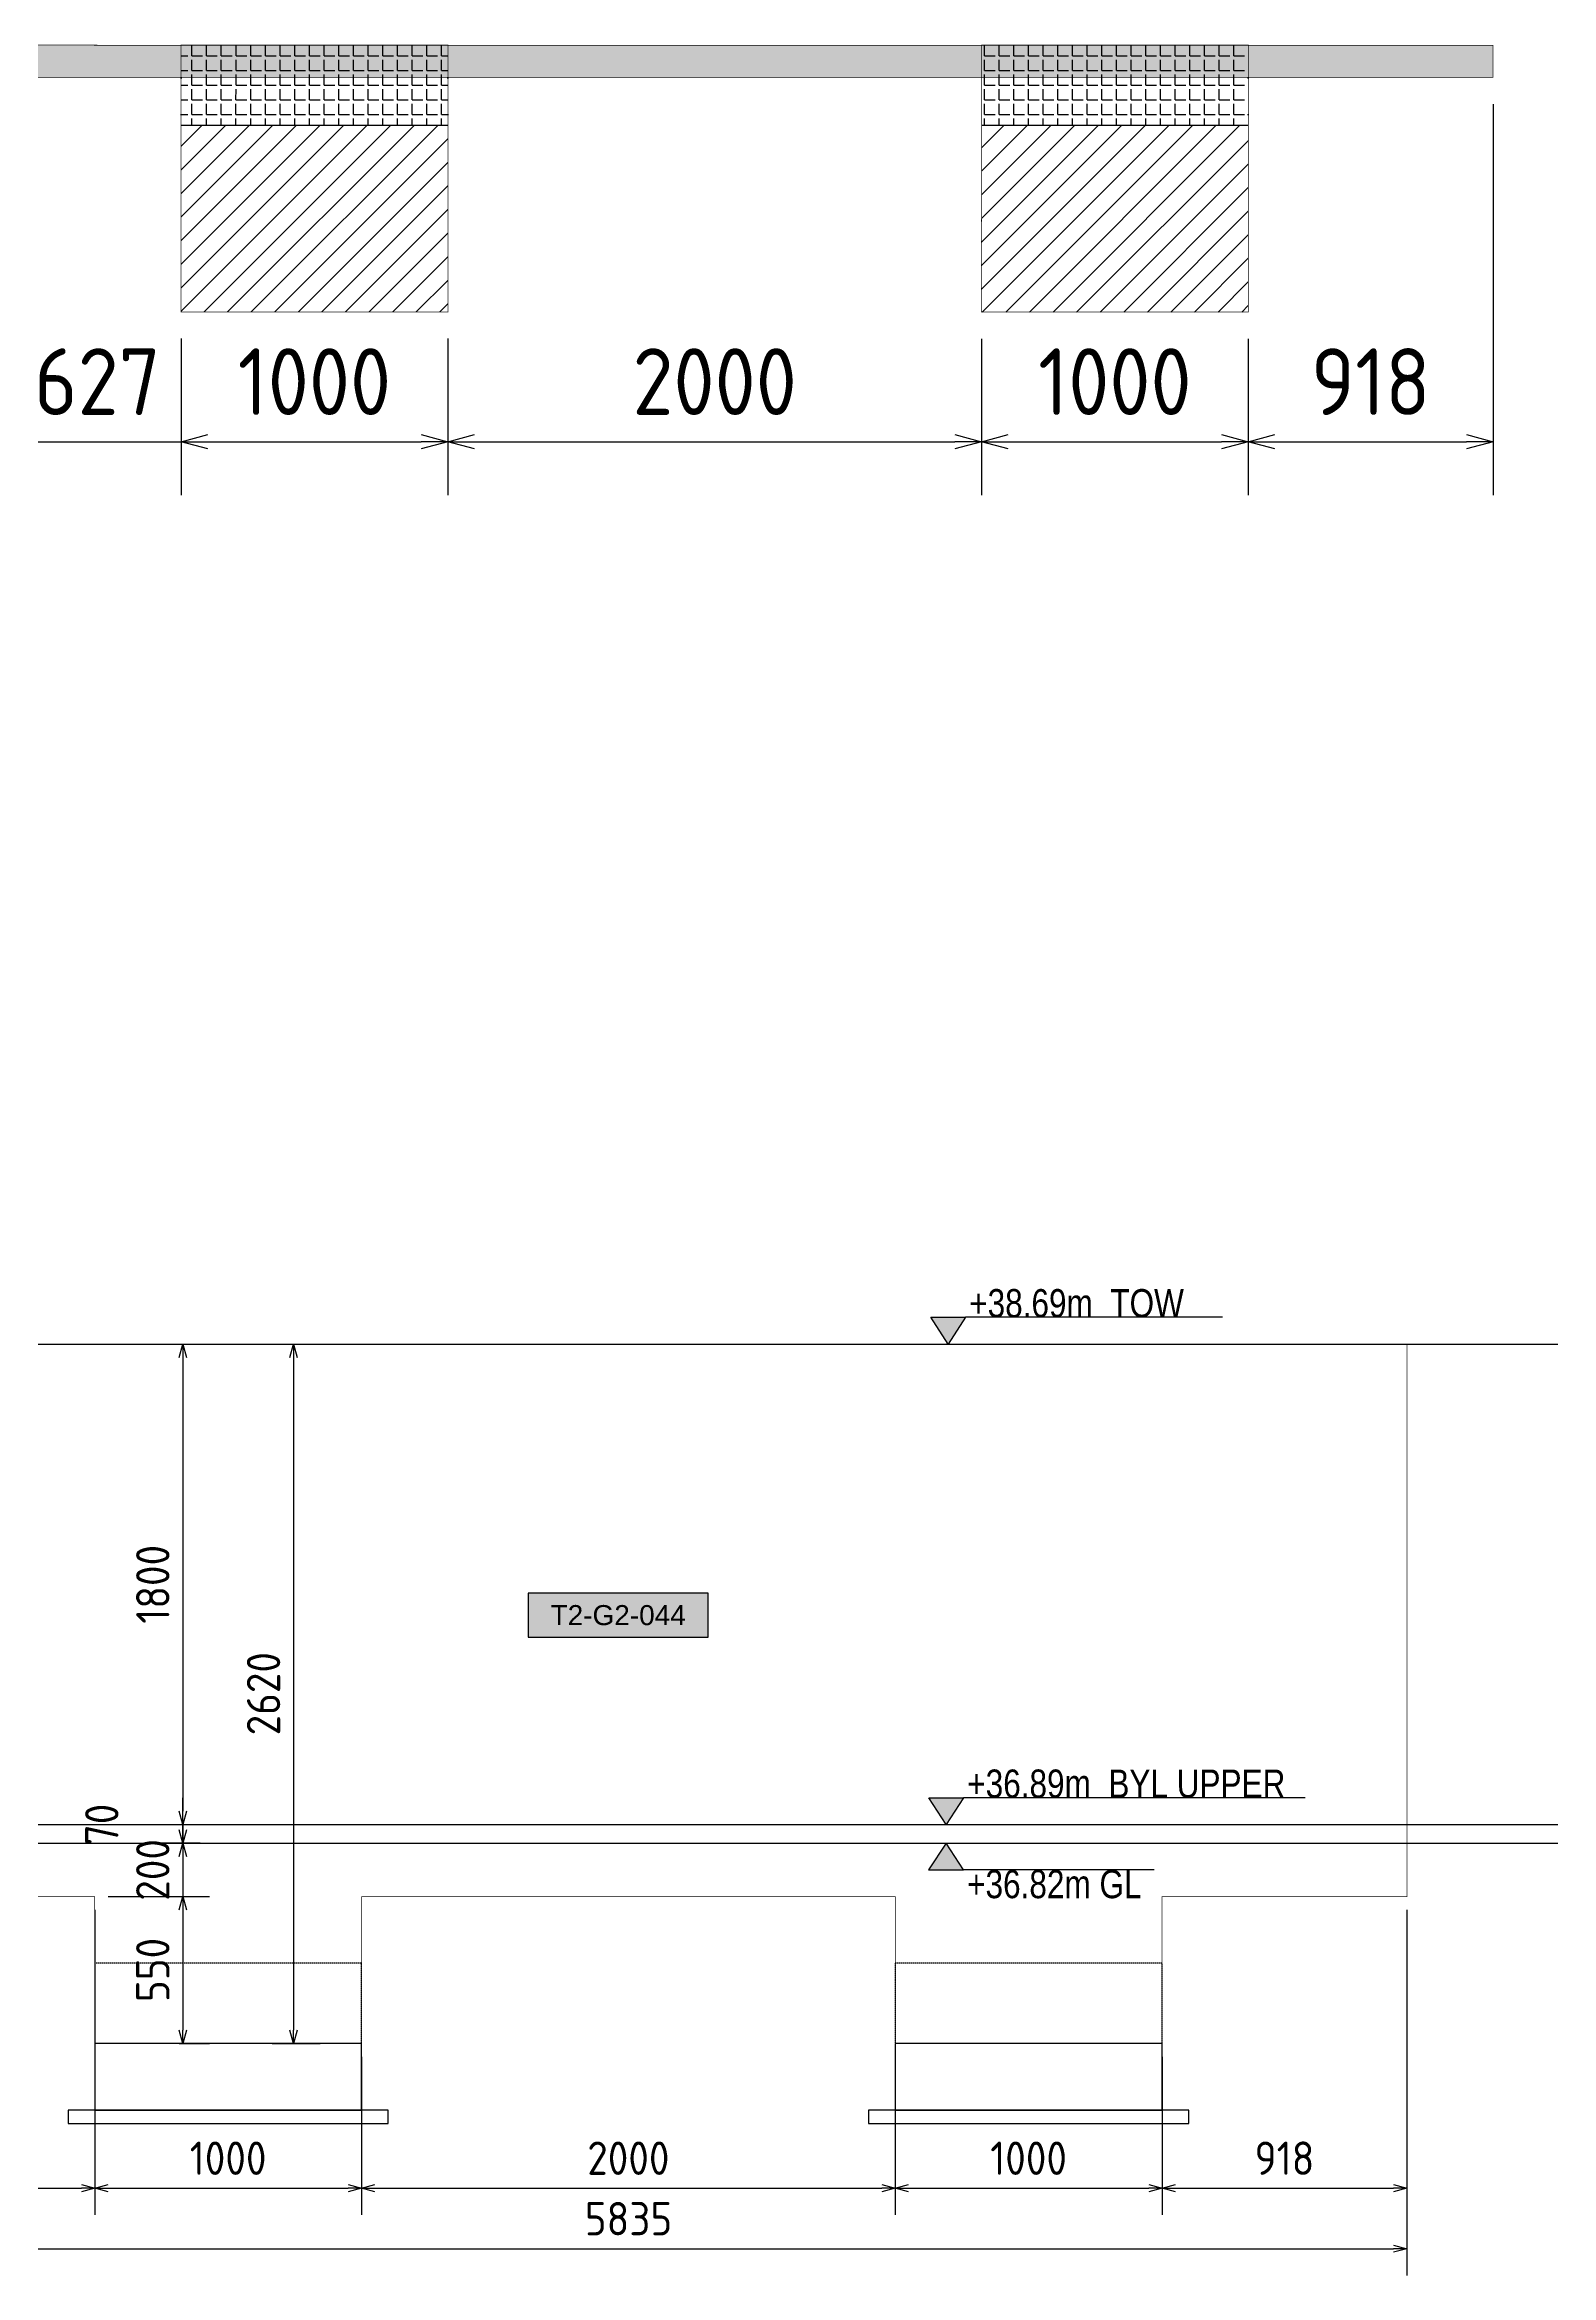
# Model space of a CAD drawing. Header units: centimetres. Extents: x -6122352 to 6876996, y -1694241 to 2592194.
# Drawn here: x 3322630 to 3328277, y 144759 to 153116 of the extents above; entities that cross this region are included whole.
import ezdxf
from ezdxf.enums import TextEntityAlignment as Align

# ---------------------------------------------------------------- set-up
doc = ezdxf.new("R2010")
doc.units = ezdxf.units.CM
doc.header["$MEASUREMENT"] = 0
doc.header["$PDMODE"] = 66
doc.header["$PDSIZE"] = 100
for name, pattern in [('23585-XR-AR-END-SETTING OUT PLAN$0$HIDDEN', [0.375, 0.25, -0.125]), ('CENTER', [2, 1.25, -0.25, 0.25, -0.25]), ('DASHED2', [0.375, 0.25, -0.125])]:
    doc.linetypes.add(name, pattern=pattern)
doc.layers.get('Defpoints').update_dxf_attribs({"color": 255, "linetype": 'CENTER'})
for name, color, linetype in [('@MI-FOOTINGS', 7, 'Continuous'), ('@MI-TYPE-01', 30, 'Continuous'), ('@MI-TYPE-02', 6, 'Continuous'), ('JML-Dimension', 1, 'Continuous'), ('PANEL-TAGS', 7, 'Continuous'), ('SECTION', 130, 'Continuous')]:
    doc.layers.add(name, color=color, linetype=linetype)
doc.styles.add('PANELTAG_STYLE', font='arial.ttf')
doc.styles.add('Schueco-BEMSTIL', font='isocpeur.ttf', dxfattribs={"width": 0.9})
doc.styles.add('txt-Pisa-std', font='arial.ttf', dxfattribs={"width": 0.8})
doc.dimstyles.new('MI- JWC-TXT-2.5 MM', dxfattribs={"dimscale": 1.5, "dimtxt": 2.5, "dimasz": 1, "dimexe": 2, "dimexo": 1, "dimgap": 1, "dimtad": 1, "dimdec": 0, "dimdsep": 46, "dimtxsty": 'Schueco-BEMSTIL', "dimblk": 'OPEN30', "dimcen": 0, "dimdle": 2, "dimclrd": 140, "dimclre": 8, "dimclrt": 40, "dimadec": 0, "dimazin": 2, "dimtfac": 1, "dimtdec": 0, "dimtix": 1, "dimtmove": 2, "dimatfit": 3, "dimldrblk": 'OPEN', "dimfxl": 2, "dimlwd": -1, "dimlwe": -1, "dimarcsym": 0})

# ---------------------------------------------------------------- blocks, each defined once
blk = doc.blocks.new('T1-FOOTING')
at = {"transparency": 33554679}
h = blk.add_hatch(dxfattribs=at)
h.set_pattern_fill('ANGLE', color=256, scale=500)
h.set_pattern_definition([(0, (0, 0), (0, 137.5), [100, -37.5]), (90, (0, 0), (-137.5, 8.419446744138054e-15), [100, -37.5])])
h.paths.add_polyline_path([(-500, -300.0000000000218), (499.9999999999964, -300.0000000000218), (499.9999999999964, -1.818989403545856e-11), (-500, -1.818989403545856e-11)])
h.paths.add_polyline_path([(-499.75, -299.7500000000218), (499.7499999999964, -299.7500000000218), (499.7499999999964, -0.2500000000181899), (-499.75, -0.2500000000181899)], flags=16)
h = blk.add_hatch(dxfattribs=at)
h.set_pattern_fill('ANGLE', color=8, scale=200)
h.set_pattern_definition([(0, (0, 0), (0, 55.00000000000001), [40, -15]), (90, (0, 0), (-55.00000000000001, 3.367778697655222e-15), [40, -15])])
h.paths.add_polyline_path([(500.0000000000025, -300.0000000000218), (500.0000000000035, -1.818989403545856e-11), (-500, -1.816147232602816e-11), (-499.9999999999989, -300.0000000000291)])
h = blk.add_hatch(dxfattribs=at)
h.set_pattern_fill('ANSI31', color=8, scale=500)
h.set_pattern_definition([(45, (0, 0), (-44.19417382415922, 44.19417382415922), [])])
h.paths.add_polyline_path([(500, -1000.000000000015), (500.0000000000025, -300.0000000000218), (-499.9999999999989, -300.000000000029), (-499.9999999999964, -1000.000000000011)])
at = {"layer": '@MI-TYPE-01', "color": 240, "linetype": 'DASHED2', "true_color": 0xed1f24}
blk.add_line((-500.0000000000073, -300.0000000000291), (499.9999999999964, -300.0000000000218), dxfattribs=at)
at = {"layer": '@MI-TYPE-01', "color": 240, "true_color": 0xed1f24, "const_width": 2.5}
blk.add_lwpolyline([(-500, -1.818989403545856e-11), (500.0000000000036, -1.818989403545856e-11), (500, -1000.000000000015), (-499.9999999999964, -1000.000000000011)], close=True, dxfattribs=at)
blk = doc.blocks.new('A$C90a9385a')
at = {"layer": '@MI-TYPE-02'}
h = blk.add_hatch(color=256, dxfattribs=at)
h.dxf.hatch_style = 1
h.paths.add_polyline_path([(5835.000000000029, 0), (0, 0), (0, -120), (5835, -120)])
at = {"layer": '@MI-TYPE-02', "const_width": 2.5}
blk.add_lwpolyline([(5835.000000000029, 0), (0, 0), (0, -120), (5835, -120)], close=True, dxfattribs=at)
at = {"layer": '@MI-FOOTINGS', "color": 240, "true_color": 0xed1f24}
for p in [(1417.536642821826, 0.872473891977279), (4417.536642821826, 0.8724738919918309)]:
    blk.add_blockref('T1-FOOTING', p, dxfattribs=at)
blk = doc.blocks.new('_Open30')
at = {"color": 0, "linetype": 'ByBlock', "lineweight": -2}
for p, q in [((-1, 0.26794919), (0, 0)), ((0, 0), (-1, -0.26794919)), ((0, 0), (-1, 0))]:
    blk.add_line(p, q, dxfattribs=at)
blk = doc.blocks.new('*D1369')
at = {"color": 140, "transparency": 16777216}
for p, q in [((1484.684925263751, -4817.64229431407), (1484.684925263751, -4717.64229431407)), ((1484.684925263751, -5544.270962452056), (1484.684925263751, -4917.64229431407)), ((1484.684925263751, -5644.270962452056), (1484.684925263751, -5744.270962452056))]:
    blk.add_line(p, q, dxfattribs=at)
at = {"color": 8, "transparency": 16777216}
for p, q in [((1098.246436402435, -4917.64229431407), (1684.684925263751, -4917.64229431407)), ((1098.863750467776, -5544.270962452056), (1684.684925263751, -5544.270962452056))]:
    blk.add_line(p, q, dxfattribs=at)
at = {"layer": 'Defpoints', "color": 0, "transparency": 16777216}
for p in [(998.2464364024349, -4917.64229431407), (1484.684925263751, -4917.64229431407), (998.8637504677758, -5544.270962452056)]:
    blk.add_point(p, dxfattribs=at)
at = {"color": 140, "transparency": 16777216, "xscale": 100, "yscale": 100, "zscale": 100}
for p, rotation in [((1484.684925263751, -4917.64229431407), 270), ((1484.684925263751, -5544.270962452056), 90)]:
    blk.add_blockref('_Open30', p, dxfattribs=dict(at, rotation=rotation))
at = {"color": 40, "transparency": 16777216, "insert": (1259.684925263749, -5230.956628383062), "char_height": 250, "attachment_point": 5, "rotation": 90, "style": 'Schueco-BEMSTIL'}
blk.add_mtext('627', dxfattribs=at)
blk = doc.blocks.new('_Open')
at = {"color": 0, "linetype": 'ByBlock', "lineweight": -2}
for p, q in [((-1, 0.1666666666666667), (0, 0)), ((-1, -0.1666666666666667), (0, 0)), ((0, 0), (-1, 0))]:
    blk.add_line(p, q, dxfattribs=at)
blk = doc.blocks.new('*D1370')
at = {"color": 8, "transparency": 16777216}
for p, q in [((1098.425608793623, -3917.642310365447), (1684.684925263751, -3917.642310365447)), ((1098.246436402435, -4917.64229431407), (1684.684925263751, -4917.64229431407))]:
    blk.add_line(p, q, dxfattribs=at)
at = {"color": 140, "transparency": 16777216}
blk.add_line((1484.684925263751, -4817.64229431407), (1484.684925263751, -4017.642310365447), dxfattribs=at)
at = {"layer": 'Defpoints', "color": 0, "transparency": 16777216}
for p in [(998.4256087936233, -3917.642310365447), (1484.684925263751, -3917.642310365447), (998.2464364024349, -4917.64229431407)]:
    blk.add_point(p, dxfattribs=at)
at = {"color": 140, "transparency": 16777216, "xscale": 100, "yscale": 100, "zscale": 100}
for p, rotation in [((1484.684925263751, -3917.642310365447), 90), ((1484.684925263751, -4917.64229431407), 270)]:
    blk.add_blockref('_Open30', p, dxfattribs=dict(at, rotation=rotation))
at = {"color": 40, "transparency": 16777216, "insert": (1259.684925263749, -4417.642302339757), "char_height": 250, "attachment_point": 5, "rotation": 90, "style": 'Schueco-BEMSTIL'}
blk.add_mtext('1000', dxfattribs=at)
blk = doc.blocks.new('*D1371')
at = {"color": 8, "transparency": 16777216}
for p, q in [((1098.783953575869, -1917.642342468187), (1684.684925263751, -1917.642342468186)), ((1098.425608793623, -3917.642310365447), (1684.684925263751, -3917.642310365447))]:
    blk.add_line(p, q, dxfattribs=at)
at = {"color": 140, "transparency": 16777216}
blk.add_line((1484.684925263751, -3817.642310365447), (1484.684925263751, -2017.642342468187), dxfattribs=at)
at = {"layer": 'Defpoints', "color": 0, "transparency": 16777216}
for p in [(998.7839535758688, -1917.642342468187), (1484.684925263751, -1917.642342468187), (998.4256087936233, -3917.642310365447)]:
    blk.add_point(p, dxfattribs=at)
at = {"color": 140, "transparency": 16777216, "xscale": 100, "yscale": 100, "zscale": 100}
for p, rotation in [((1484.684925263751, -1917.642342468187), 90), ((1484.684925263751, -3917.642310365447), 270)]:
    blk.add_blockref('_Open30', p, dxfattribs=dict(at, rotation=rotation))
at = {"color": 40, "transparency": 16777216, "insert": (1259.68492526375, -2917.642326416816), "char_height": 250, "attachment_point": 5, "rotation": 90, "style": 'Schueco-BEMSTIL'}
blk.add_mtext('2000', dxfattribs=at)
blk = doc.blocks.new('*D1372')
at = {"color": 8, "transparency": 16777216}
for p, q in [((1098.963125967015, -917.6423585195629), (1684.684925263751, -917.6423585195628)), ((1098.783953575869, -1917.642342468187), (1684.684925263751, -1917.642342468186))]:
    blk.add_line(p, q, dxfattribs=at)
at = {"color": 140, "transparency": 16777216}
blk.add_line((1484.684925263751, -1817.642342468187), (1484.684925263751, -1017.642358519563), dxfattribs=at)
at = {"layer": 'Defpoints', "color": 0, "transparency": 16777216}
for p in [(998.9631259670147, -917.6423585195629), (1484.684925263751, -917.6423585195628), (998.7839535758688, -1917.642342468187)]:
    blk.add_point(p, dxfattribs=at)
at = {"color": 140, "transparency": 16777216, "xscale": 100, "yscale": 100, "zscale": 100}
for p, rotation in [((1484.684925263751, -917.6423585195628), 90), ((1484.684925263751, -1917.642342468187), 270)]:
    blk.add_blockref('_Open30', p, dxfattribs=dict(at, rotation=rotation))
at = {"color": 40, "transparency": 16777216, "insert": (1259.684925263751, -1417.642350493875), "char_height": 250, "attachment_point": 5, "rotation": 90, "style": 'Schueco-BEMSTIL'}
blk.add_mtext('1000', dxfattribs=at)
blk = doc.blocks.new('*D1373')
at = {"color": 8, "transparency": 16777216}
for p, q in [((219.9999980736758, -0.02150068696208321), (1684.684925263751, -0.02150068696184767)), ((1098.963125967015, -917.6423585195629), (1684.684925263752, -917.6423585195628))]:
    blk.add_line(p, q, dxfattribs=at)
at = {"color": 140, "transparency": 16777216}
blk.add_line((1484.684925263751, -817.6423585195628), (1484.684925263751, -100.0215006869619), dxfattribs=at)
at = {"layer": 'Defpoints', "color": 0, "transparency": 16777216}
for p in [(119.9999980736757, -0.02150068696209929), (1484.684925263751, -0.02150068696187983), (998.9631259670147, -917.6423585195629)]:
    blk.add_point(p, dxfattribs=at)
at = {"color": 140, "transparency": 16777216, "xscale": 100, "yscale": 100, "zscale": 100}
for p, rotation in [((1484.684925263751, -0.02150068696187983), 90), ((1484.684925263751, -917.6423585195628), 270)]:
    blk.add_blockref('_Open30', p, dxfattribs=dict(at, rotation=rotation))
at = {"color": 40, "transparency": 16777216, "insert": (1259.684925263751, -458.8319296032626), "char_height": 250, "attachment_point": 5, "rotation": 90, "style": 'Schueco-BEMSTIL'}
blk.add_mtext('918', dxfattribs=at)
blk = doc.blocks.new('*D4541')
at = {"layer": '@MI-TYPE-01', "color": 8, "transparency": 16777216}
for p, q in [((3321900.990093049, 146127.84875285), (3321900.990093049, 144985.2133997132)), ((3322817.990093049, 146127.84875285), (3322817.990093049, 144985.2133997132))]:
    blk.add_line(p, q, dxfattribs=at)
at = {"layer": '@MI-TYPE-01', "color": 140, "transparency": 16777216}
blk.add_line((3321950.990093049, 145085.2133997132), (3322767.990093049, 145085.2133997132), dxfattribs=at)
at = {"layer": 'Defpoints', "color": 0, "transparency": 16777216}
for p in [(3321900.990093049, 146177.84875285), (3322817.990093049, 146177.84875285), (3322817.990093049, 145085.2133997132)]:
    blk.add_point(p, dxfattribs=at)
at = {"layer": '@MI-TYPE-01', "color": 140, "transparency": 16777216, "xscale": 50, "yscale": 50, "zscale": 50, "rotation": 180}
blk.add_blockref('_Open30', (3321900.990093049, 145085.2133997132), dxfattribs=at)
at = {"layer": '@MI-TYPE-01', "color": 140, "transparency": 16777216, "xscale": 50, "yscale": 50, "zscale": 50}
blk.add_blockref('_Open30', (3322817.990093049, 145085.2133997132), dxfattribs=at)
at = {"layer": '@MI-TYPE-01', "color": 40, "transparency": 16777216, "insert": (3322359.490093049, 145197.7133997132), "char_height": 125, "attachment_point": 5, "style": 'Schueco-BEMSTIL'}
blk.add_mtext('917', dxfattribs=at)
blk = doc.blocks.new('*D4542')
at = {"layer": '@MI-TYPE-01', "color": 8, "transparency": 16777216}
for p, q in [((3322817.990093049, 146127.84875285), (3322817.990093049, 144985.2133997132)), ((3323817.990093049, 145577.84875285), (3323817.990093049, 144985.2133997132))]:
    blk.add_line(p, q, dxfattribs=at)
at = {"layer": '@MI-TYPE-01', "color": 140, "transparency": 16777216}
blk.add_line((3322867.990093049, 145085.2133997132), (3323767.990093049, 145085.2133997132), dxfattribs=at)
at = {"layer": 'Defpoints', "color": 0, "transparency": 16777216}
for p in [(3322817.990093049, 146177.84875285), (3323817.990093049, 145627.84875285), (3323817.990093049, 145085.2133997132)]:
    blk.add_point(p, dxfattribs=at)
at = {"layer": '@MI-TYPE-01', "color": 140, "transparency": 16777216, "xscale": 50, "yscale": 50, "zscale": 50, "rotation": 180}
blk.add_blockref('_Open30', (3322817.990093049, 145085.2133997132), dxfattribs=at)
at = {"layer": '@MI-TYPE-01', "color": 140, "transparency": 16777216, "xscale": 50, "yscale": 50, "zscale": 50}
blk.add_blockref('_Open30', (3323817.990093049, 145085.2133997132), dxfattribs=at)
at = {"layer": '@MI-TYPE-01', "color": 40, "transparency": 16777216, "insert": (3323317.990093049, 145197.7133997132), "char_height": 125, "attachment_point": 5, "style": 'Schueco-BEMSTIL'}
blk.add_mtext('1000', dxfattribs=at)
blk = doc.blocks.new('*D4543')
at = {"layer": '@MI-TYPE-01', "color": 8, "transparency": 16777216}
for p, q in [((3323817.990093049, 145577.84875285), (3323817.990093049, 144985.2133997132)), ((3325817.990093049, 145577.84875285), (3325817.990093049, 144985.2133997132))]:
    blk.add_line(p, q, dxfattribs=at)
at = {"layer": '@MI-TYPE-01', "color": 140, "transparency": 16777216}
blk.add_line((3323867.990093049, 145085.2133997132), (3325767.990093049, 145085.2133997132), dxfattribs=at)
at = {"layer": 'Defpoints', "color": 0, "transparency": 16777216}
for p in [(3323817.990093049, 145627.84875285), (3325817.990093049, 145627.84875285), (3325817.990093049, 145085.2133997132)]:
    blk.add_point(p, dxfattribs=at)
at = {"layer": '@MI-TYPE-01', "color": 140, "transparency": 16777216, "xscale": 50, "yscale": 50, "zscale": 50, "rotation": 180}
blk.add_blockref('_Open30', (3323817.990093049, 145085.2133997132), dxfattribs=at)
at = {"layer": '@MI-TYPE-01', "color": 140, "transparency": 16777216, "xscale": 50, "yscale": 50, "zscale": 50}
blk.add_blockref('_Open30', (3325817.990093049, 145085.2133997132), dxfattribs=at)
at = {"layer": '@MI-TYPE-01', "color": 40, "transparency": 16777216, "insert": (3324817.990093049, 145197.7133997132), "char_height": 125, "attachment_point": 5, "style": 'Schueco-BEMSTIL'}
blk.add_mtext('2000', dxfattribs=at)
blk = doc.blocks.new('*D4544')
at = {"layer": '@MI-TYPE-01', "color": 8, "transparency": 16777216}
for p, q in [((3325817.990093049, 145577.84875285), (3325817.990093049, 144985.2133997132)), ((3326817.990093049, 145577.84875285), (3326817.990093049, 144985.2133997132))]:
    blk.add_line(p, q, dxfattribs=at)
at = {"layer": '@MI-TYPE-01', "color": 140, "transparency": 16777216}
blk.add_line((3325867.990093049, 145085.2133997132), (3326767.990093049, 145085.2133997132), dxfattribs=at)
at = {"layer": 'Defpoints', "color": 0, "transparency": 16777216}
for p in [(3325817.990093049, 145627.84875285), (3326817.990093049, 145627.84875285), (3326817.990093049, 145085.2133997132)]:
    blk.add_point(p, dxfattribs=at)
at = {"layer": '@MI-TYPE-01', "color": 140, "transparency": 16777216, "xscale": 50, "yscale": 50, "zscale": 50, "rotation": 180}
blk.add_blockref('_Open30', (3325817.990093049, 145085.2133997132), dxfattribs=at)
at = {"layer": '@MI-TYPE-01', "color": 140, "transparency": 16777216, "xscale": 50, "yscale": 50, "zscale": 50}
blk.add_blockref('_Open30', (3326817.990093049, 145085.2133997132), dxfattribs=at)
at = {"layer": '@MI-TYPE-01', "color": 40, "transparency": 16777216, "insert": (3326317.990093049, 145197.7133997132), "char_height": 125, "attachment_point": 5, "style": 'Schueco-BEMSTIL'}
blk.add_mtext('1000', dxfattribs=at)
blk = doc.blocks.new('*D4545')
at = {"layer": '@MI-TYPE-01', "color": 8, "transparency": 16777216}
for p, q in [((3327735.990093049, 146127.84875285), (3327735.990093049, 144985.2133997132)), ((3326817.990093049, 145577.84875285), (3326817.990093049, 144985.2133997132))]:
    blk.add_line(p, q, dxfattribs=at)
at = {"layer": '@MI-TYPE-01', "color": 140, "transparency": 16777216}
blk.add_line((3326867.990093049, 145085.2133997132), (3327685.990093049, 145085.2133997132), dxfattribs=at)
at = {"layer": 'Defpoints', "color": 0, "transparency": 16777216}
for p in [(3327735.990093049, 146177.84875285), (3326817.990093049, 145627.84875285), (3327735.990093049, 145085.2133997132)]:
    blk.add_point(p, dxfattribs=at)
at = {"layer": '@MI-TYPE-01', "color": 140, "transparency": 16777216, "xscale": 50, "yscale": 50, "zscale": 50, "rotation": 180}
blk.add_blockref('_Open30', (3326817.990093049, 145085.2133997132), dxfattribs=at)
at = {"layer": '@MI-TYPE-01', "color": 140, "transparency": 16777216, "xscale": 50, "yscale": 50, "zscale": 50}
blk.add_blockref('_Open30', (3327735.990093049, 145085.2133997132), dxfattribs=at)
at = {"layer": '@MI-TYPE-01', "color": 40, "transparency": 16777216, "insert": (3327276.990093049, 145197.7133997132), "char_height": 125, "attachment_point": 5, "style": 'Schueco-BEMSTIL'}
blk.add_mtext('918', dxfattribs=at)
blk = doc.blocks.new('*D4546')
at = {"layer": '@MI-TYPE-01', "color": 8, "transparency": 16777216}
for p, q in [((3321900.990093049, 146127.84875285), (3321900.990093049, 144758.6991068826)), ((3327735.990093049, 146127.84875285), (3327735.990093049, 144758.6991068826))]:
    blk.add_line(p, q, dxfattribs=at)
at = {"layer": '@MI-TYPE-01', "color": 140, "transparency": 16777216}
blk.add_line((3321950.990093049, 144858.6991068826), (3327685.990093049, 144858.6991068826), dxfattribs=at)
at = {"layer": 'Defpoints', "color": 0, "transparency": 16777216}
for p in [(3321900.990093049, 146177.84875285), (3327735.990093049, 146177.84875285), (3327735.990093049, 144858.6991068826)]:
    blk.add_point(p, dxfattribs=at)
at = {"layer": '@MI-TYPE-01', "color": 140, "transparency": 16777216, "xscale": 50, "yscale": 50, "zscale": 50, "rotation": 180}
blk.add_blockref('_Open30', (3321900.990093049, 144858.6991068826), dxfattribs=at)
at = {"layer": '@MI-TYPE-01', "color": 140, "transparency": 16777216, "xscale": 50, "yscale": 50, "zscale": 50}
blk.add_blockref('_Open30', (3327735.990093049, 144858.6991068826), dxfattribs=at)
at = {"layer": '@MI-TYPE-01', "color": 40, "transparency": 16777216, "insert": (3324818.490093049, 144971.1991068826), "char_height": 125, "attachment_point": 5, "style": 'Schueco-BEMSTIL'}
blk.add_mtext('5835', dxfattribs=at)
blk = doc.blocks.new('*U1142')
at = {"layer": 'JML-Dimension'}
h = blk.add_hatch(color=10, dxfattribs=at)
h.dxf.hatch_style = 1
h.paths.add_polyline_path([(0, 0), (-1.536000000000001, 2.370060967168342), (1.536000000000001, 2.370060967168342)])
blk.add_line((24.30826820831656, 2.370060967168342), (1.536000000000001, 2.370060967168342), dxfattribs=at)
blk.add_lwpolyline([(0, 0), (-1.536000000000001, 2.370060967168342), (1.536000000000001, 2.370060967168342), (0, 0)], dxfattribs=at)
at = {"color": 5, "style": 'txt-Pisa-std', "width": 0.8}
blk.add_attdef('+0.0', text='', height=2.5, dxfattribs=at).set_placement((1.870588582061714, 2.370060967168342), align=Align.BOTTOM_LEFT)
blk = doc.blocks.new('*U1445')
at = {"layer": 'JML-Dimension'}
h = blk.add_hatch(color=10, dxfattribs=at)
h.dxf.hatch_style = 1
h.paths.add_polyline_path([(0, 0), (-1.536000000000001, 2.370060967168342), (1.536000000000001, 2.370060967168342)])
blk.add_line((31.80621994413469, 2.370060967168342), (1.536000000000001, 2.370060967168342), dxfattribs=at)
blk.add_lwpolyline([(0, 0), (-1.536000000000001, 2.370060967168342), (1.536000000000001, 2.370060967168342), (0, 0)], dxfattribs=at)
at = {"color": 5, "style": 'txt-Pisa-std', "width": 0.8}
blk.add_attdef('+0.0', text='', height=2.5, dxfattribs=at).set_placement((1.870588582061714, 2.370060967168342), align=Align.BOTTOM_LEFT)
blk = doc.blocks.new('*U3457')
at = {"layer": 'JML-Dimension'}
h = blk.add_hatch(color=10, dxfattribs=at)
h.dxf.hatch_style = 1
h.paths.add_polyline_path([(0, 0), (-1.536000000000001, 2.370060967168342), (1.536000000000001, 2.370060967168342)])
blk.add_line((18.43386688148952, 2.370060967168342), (1.536000000000001, 2.370060967168342), dxfattribs=at)
blk.add_lwpolyline([(0, 0), (-1.536000000000001, 2.370060967168342), (1.536000000000001, 2.370060967168342), (0, 0)], dxfattribs=at)
at = {"color": 5, "style": 'txt-Pisa-std', "width": 0.8}
blk.add_attdef('+0.0', text='', height=2.5, dxfattribs=at).set_placement((1.870588582061714, 2.370060967168342), align=Align.BOTTOM_LEFT)
blk = doc.blocks.new('*D4536')
at = {"layer": '@MI-TYPE-01', "color": 8, "transparency": 16777216}
for p, q in [((3323482.685088097, 148247.8487528501), (3323663.254618181, 148247.8487528501)), ((3323482.685088097, 145627.8487528501), (3323663.254618181, 145627.8487528501))]:
    blk.add_line(p, q, dxfattribs=at)
at = {"layer": '@MI-TYPE-01', "color": 140, "transparency": 16777216}
blk.add_line((3323563.254618181, 148197.8487528501), (3323563.254618181, 145677.8487528501), dxfattribs=at)
at = {"layer": 'Defpoints', "color": 0, "transparency": 16777216}
for p in [(3323432.685088097, 148247.8487528501), (3323432.685088097, 145627.8487528501), (3323563.254618181, 145627.8487528501)]:
    blk.add_point(p, dxfattribs=at)
at = {"layer": '@MI-TYPE-01', "color": 140, "transparency": 16777216, "xscale": 50, "yscale": 50, "zscale": 50}
for p, rotation in [((3323563.254618181, 148247.8487528501), 90), ((3323563.254618181, 145627.8487528501), 270)]:
    blk.add_blockref('_Open30', p, dxfattribs=dict(at, rotation=rotation))
at = {"layer": '@MI-TYPE-01', "color": 40, "transparency": 16777216, "insert": (3323450.75461818, 146937.8487528491), "char_height": 125, "attachment_point": 5, "rotation": 90, "style": 'Schueco-BEMSTIL'}
blk.add_mtext('2620', dxfattribs=at)
blk = doc.blocks.new('*D4537')
at = {"layer": '@MI-TYPE-01', "color": 8, "transparency": 16777216}
for p, q in [((3323137.617120451, 148247.8487528501), (3323248.150050488, 148247.8487528501)), ((3323137.617120451, 146447.8487528503), (3323248.150050488, 146447.8487528503))]:
    blk.add_line(p, q, dxfattribs=at)
at = {"layer": '@MI-TYPE-01', "color": 140, "transparency": 16777216}
blk.add_line((3323148.150050488, 148197.8487528501), (3323148.150050488, 146497.8487528503), dxfattribs=at)
at = {"layer": 'Defpoints', "color": 0, "transparency": 16777216}
for p in [(3323087.617120451, 148247.8487528501), (3323087.617120451, 146447.8487528503), (3323148.150050488, 146447.8487528503)]:
    blk.add_point(p, dxfattribs=at)
at = {"layer": '@MI-TYPE-01', "color": 140, "transparency": 16777216, "xscale": 50, "yscale": 50, "zscale": 50}
for p, rotation in [((3323148.150050488, 148247.8487528501), 90), ((3323148.150050488, 146447.8487528503), 270)]:
    blk.add_blockref('_Open30', p, dxfattribs=dict(at, rotation=rotation))
at = {"layer": '@MI-TYPE-01', "color": 40, "transparency": 16777216, "insert": (3323035.650050487, 147347.8487528492), "char_height": 125, "attachment_point": 5, "rotation": 90, "style": 'Schueco-BEMSTIL'}
blk.add_mtext('1800', dxfattribs=at)
blk = doc.blocks.new('*D4538')
at = {"layer": '@MI-TYPE-01', "color": 140, "transparency": 16777216}
for p, q in [((3323148.150050495, 146497.8487528503), (3323148.150050495, 146547.8487528503)), ((3323148.150050495, 146447.8487528503), (3323148.150050495, 146377.8487528503)), ((3323148.150050495, 146327.8487528503), (3323148.150050495, 146277.8487528503))]:
    blk.add_line(p, q, dxfattribs=at)
at = {"layer": '@MI-TYPE-01', "color": 8, "transparency": 16777216}
for p, q in [((3323137.617120451, 146447.8487528503), (3323248.150050495, 146447.8487528503)), ((3323212.587554707, 146377.8487528503), (3323048.150050495, 146377.8487528503))]:
    blk.add_line(p, q, dxfattribs=at)
at = {"layer": 'Defpoints', "color": 0, "transparency": 16777216}
for p in [(3323087.617120451, 146447.8487528503), (3323148.150050495, 146377.8487528503), (3323262.587554707, 146377.8487528503)]:
    blk.add_point(p, dxfattribs=at)
at = {"layer": '@MI-TYPE-01', "color": 140, "transparency": 16777216, "xscale": 50, "yscale": 50, "zscale": 50}
for p, rotation in [((3323148.150050495, 146447.8487528503), 270), ((3323148.150050495, 146377.8487528503), 90)]:
    blk.add_blockref('_Open30', p, dxfattribs=dict(at, rotation=rotation))
at = {"layer": '@MI-TYPE-01', "color": 40, "transparency": 16777216, "insert": (3322844.54713991, 146447.8487528502), "char_height": 125, "attachment_point": 5, "rotation": 90, "style": 'Schueco-BEMSTIL'}
blk.add_mtext('70', dxfattribs=at)
blk = doc.blocks.new('*D4539')
at = {"layer": '@MI-TYPE-01', "color": 8, "transparency": 16777216}
for p, q in [((3322867.990093051, 146177.8487528501), (3323248.150050493, 146177.8487528501)), ((3323134.802339202, 145627.8487528501), (3323248.150050493, 145627.8487528501))]:
    blk.add_line(p, q, dxfattribs=at)
at = {"layer": '@MI-TYPE-01', "color": 140, "transparency": 16777216}
blk.add_line((3323148.150050493, 146127.8487528501), (3323148.150050493, 145677.8487528501), dxfattribs=at)
at = {"layer": 'Defpoints', "color": 0, "transparency": 16777216}
for p in [(3322817.990093051, 146177.8487528501), (3323084.802339202, 145627.8487528501), (3323148.150050493, 145627.8487528501)]:
    blk.add_point(p, dxfattribs=at)
at = {"layer": '@MI-TYPE-01', "color": 140, "transparency": 16777216, "xscale": 50, "yscale": 50, "zscale": 50}
for p, rotation in [((3323148.150050493, 146177.8487528501), 90), ((3323148.150050493, 145627.8487528501), 270)]:
    blk.add_blockref('_Open30', p, dxfattribs=dict(at, rotation=rotation))
at = {"layer": '@MI-TYPE-01', "color": 40, "transparency": 16777216, "insert": (3323035.650050492, 145902.8487528491), "char_height": 125, "attachment_point": 5, "rotation": 90, "style": 'Schueco-BEMSTIL'}
blk.add_mtext('550', dxfattribs=at)
blk = doc.blocks.new('PANELTAG')
at = {"layer": 'PANEL-TAGS', "color": 1}
blk.add_lwpolyline([(-13.5, -3.3), (13.5, -3.3), (13.5, 3.3), (-13.5, 3.3)], close=True, dxfattribs=at)
at = {"layer": 'PANEL-TAGS', "color": 40, "true_color": 0xffd700}
blk.add_solid([(-13.5, -3.3), (13.5, -3.3), (-13.5, 3.3), (13.5, 3.3)], dxfattribs=at)
at = {"layer": 'PANEL-TAGS', "color": 5, "style": 'PANELTAG_STYLE'}
blk.add_attdef('TAGNO', text='', height=3, dxfattribs=at).set_placement((0, 0), align=Align.CENTER)
blk = doc.blocks.new('*D4540')
at = {"layer": '@MI-TYPE-01', "color": 140, "transparency": 16777216}
for p, q in [((3323148.150050495, 146427.8487528503), (3323148.150050495, 146477.8487528503)), ((3323148.150050495, 146377.8487528503), (3323148.150050495, 146177.8487528501)), ((3323148.150050495, 146127.8487528501), (3323148.150050495, 146077.8487528501))]:
    blk.add_line(p, q, dxfattribs=at)
at = {"layer": '@MI-TYPE-01', "color": 8, "transparency": 16777216}
for p, q in [((3323212.587554707, 146377.8487528503), (3323048.150050495, 146377.8487528503)), ((3322867.990093051, 146177.8487528501), (3323248.150050495, 146177.8487528501))]:
    blk.add_line(p, q, dxfattribs=at)
at = {"layer": 'Defpoints', "color": 0, "transparency": 16777216}
for p in [(3323262.587554707, 146377.8487528503), (3322817.990093051, 146177.8487528501), (3323148.150050495, 146177.8487528501)]:
    blk.add_point(p, dxfattribs=at)
at = {"layer": '@MI-TYPE-01', "color": 140, "transparency": 16777216, "xscale": 50, "yscale": 50, "zscale": 50}
for p, rotation in [((3323148.150050495, 146377.8487528503), 270), ((3323148.150050495, 146177.8487528501), 90)]:
    blk.add_blockref('_Open30', p, dxfattribs=dict(at, rotation=rotation))
at = {"layer": '@MI-TYPE-01', "color": 40, "transparency": 16777216, "insert": (3323035.650050494, 146277.8487528492), "char_height": 125, "attachment_point": 5, "rotation": 90, "style": 'Schueco-BEMSTIL'}
blk.add_mtext('200', dxfattribs=at)
blk = doc.blocks.new('T1-FOOTING ELEVATION')
at = {"color": 9}
blk.add_lwpolyline([(-600, -250), (600, -250), (600, -300), (-600, -300)], close=True, dxfattribs=at)
at = {"layer": '@MI-TYPE-01', "color": 114, "linetype": '23585-XR-AR-END-SETTING OUT PLAN$0$HIDDEN', "ltscale": 20, "true_color": 0x139b48}
blk.add_lwpolyline([(-500, 0), (-500, 300), (500, 300), (500, 0)], dxfattribs=at)
at = {"layer": '@MI-TYPE-01', "color": 114, "true_color": 0x139b48}
blk.add_lwpolyline([(-500, 0), (500, 0), (500, -250), (-500, -250)], close=True, dxfattribs=at)
blk = doc.blocks.new('T1-PARTITION PLAN')
at = {"layer": '@MI-TYPE-02', "rotation": 89.98973417812736}
blk.add_blockref('A$C90a9385a', (-1.045470902463421, -5834.999906340265), dxfattribs=at)
for base, p1, p2, picture, middle in [((1484.684925263751, -0.02150068696176614), (998.9631259670139, -917.6423585195623), (119.9999980736753, -0.02150068696198559), '*D1373', (1259.684925263751, -458.8319296032625)), ((1484.684925263751, -917.6423585195628), (998.783953575868, -1917.642342468186), (998.9631259670139, -917.6423585195624), '*D1372', (1259.68492526375, -1417.642350493875))]:
    dim = blk.add_linear_dim(base=base, p1=p1, p2=p2, angle=90, dimstyle='MI- JWC-TXT-2.5 MM')
    dim.commit()
    dim.dimension.update_dxf_attribs({"geometry": picture, "text_midpoint": middle})
for base, p1, p2, picture, middle, set_off in [((1484.68492526373, -1917.642342468186), (998.4256087936022, -3917.642310365444), (998.7839535758478, -1917.642342468185), '*D1371', (1259.684925263729, -2917.642326416815), (-2.05773176276125e-11, 9.094947017729282e-13)), ((1484.684925263773, -3917.642310365447), (998.2464364024564, -4917.642294314068), (998.4256087936448, -3917.642310365445), '*D1370', (1259.684925263771, -4417.642302339757), (2.194155968027189e-11, 0)), ((1484.684925263695, -4917.64229431407), (998.8637504677201, -5544.270962452054), (998.2464364023792, -4917.642294314068), '*D1369', (1259.684925263694, -5230.956628383062), (-5.525180313270539e-11, 0))]:
    dim = blk.add_linear_dim(base=base, p1=p1, p2=p2, angle=90, dimstyle='MI- JWC-TXT-2.5 MM')
    dim.commit()
    dim.dimension.update_dxf_attribs({"geometry": picture, "text_midpoint": middle, "insert": set_off})

msp = doc.modelspace()

# ---------------------------------------------------------------- linework, layer by layer
at = {"layer": '@MI-TYPE-01', "color": 6, "const_width": 2.5}
msp.add_lwpolyline([(3321900.990093049, 148247.84875285), (3327735.990093049, 148247.84875285), (3327735.990093049, 146177.84875285), (3326817.990093049, 146177.84875285), (3326817.990093049, 145627.84875285), (3325817.990093049, 145627.84875285), (3325817.990093049, 146177.84875285), (3323817.990093049, 146177.84875285), (3323817.990093049, 145627.84875285), (3322817.990093049, 145627.84875285), (3322817.990093049, 146177.84875285), (3321900.990093049, 146177.84875285), (3321900.990093049, 148247.84875285)], dxfattribs=at)
at = {"layer": '@MI-TYPE-02', "color": 160, "linetype": 'DASHED2', "ltscale": 5}
for points in [[(3321204.104736064, 148247.8487528502), (3328501.137586069, 148247.8487528502)], [(3321204.104736064, 146447.8487528502), (3328501.137586069, 146447.8487528502)], [(3321204.104736064, 146377.8487528502), (3328501.137586069, 146377.8487528502)]]:
    msp.add_lwpolyline(points, dxfattribs=at)

# ---------------------------------------------------------------- block references
at = {"layer": '@MI-TYPE-01', "rotation": 270}
msp.add_blockref('T1-PARTITION PLAN', (3328059.041361175, 153113.1895296676), dxfattribs=at)
at = {"layer": '@MI-TYPE-01', "color": 30, "xscale": -1}
for p in [(3323317.990093049, 145627.84875285), (3326317.990093049, 145627.84875285)]:
    msp.add_blockref('T1-FOOTING ELEVATION', p, dxfattribs=at)
at = {"layer": 'PANEL-TAGS'}
ref = msp.add_blockref('PANELTAG', (3324779.877063793, 147232.3844510385), dxfattribs=dict(at, xscale=25, yscale=25, zscale=25))
ref.add_attrib('TAGNO', 'T2-G2-044', dxfattribs={"color": 5, "height": 75, "style": 'PANELTAG_STYLE'}).set_placement((3324779.877063793, 147232.3844510385), align=Align.MIDDLE_CENTER)
at = {"layer": 'SECTION', "color": 6}
ref = msp.add_blockref('*U1142', (3326016.260808286, 148247.84875285), dxfattribs=dict(at, xscale=42.30147098076819, yscale=42.30147098076819, zscale=42.30147098076819))
ref.add_attrib('+0.0', '+38.69m  TOW', (3326095.389456945, 148348.1058180739), dxfattribs={"layer": 'JML-Dimension', "color": 5, "height": 105.7536774519205, "style": 'txt-Pisa-std', "width": 0.8})
ref = msp.add_blockref('*U1445', (3326008.967318068, 146447.8487972744), dxfattribs=dict(at, xscale=42.30147098076819, yscale=42.30147098076819, zscale=42.30147098076819))
ref.add_attrib('+0.0', '+36.89m  BYL UPPER', (3326088.095966727, 146548.1058624983), dxfattribs={"layer": 'JML-Dimension', "color": 5, "height": 105.7536774519205, "style": 'txt-Pisa-std', "width": 0.8})
ref = msp.add_blockref('*U3457', (3326008.427313558, 146377.8487528502), dxfattribs=dict(at, xscale=-42.30147098076819, yscale=42.30147098076819, zscale=42.30147098076819, rotation=180))
ref.add_attrib('+0.0', '+36.82m GL', (3326087.555962217, 146171.8380101743), dxfattribs={"layer": 'JML-Dimension', "color": 5, "height": 105.7536774519205, "style": 'txt-Pisa-std', "width": 0.8})

# ---------------------------------------------------------------- dimensions: what is measured, and where the dimension line sits
at = {"layer": '@MI-TYPE-01'}
for base, p1, p2, picture, middle in [((3323148.150050488, 146447.8487528503), (3323087.617120449, 148247.84875285), (3323087.617120449, 146447.8487528502), '*D4537', (3323035.650050487, 147347.8487528492)), ((3323563.254618181, 145627.8487528501), (3323432.685088095, 148247.84875285), (3323432.685088095, 145627.84875285), '*D4536', (3323450.75461818, 146937.8487528491)), ((3323148.150050495, 146177.8487528501), (3323262.587554705, 146377.8487528502), (3322817.990093049, 146177.84875285), '*D4540', (3323035.650050494, 146277.8487528492)), ((3323148.150050493, 145627.8487528501), (3322817.990093049, 146177.84875285), (3323084.8023392, 145627.84875285), '*D4539', (3323035.650050492, 145902.8487528491))]:
    dim = msp.add_linear_dim(base=base, p1=p1, p2=p2, angle=90, dimstyle='MI- JWC-TXT-2.5 MM', dxfattribs=at)
    dim.commit()
    dim.dimension.update_dxf_attribs({"geometry": picture, "text_midpoint": middle})
dim = msp.add_linear_dim(base=(3323148.150050495, 146377.8487528503), p1=(3323087.617120449, 146447.8487528502), p2=(3323262.587554705, 146377.8487528502), angle=90, dimstyle='MI- JWC-TXT-2.5 MM', dxfattribs=at)
dim.commit()
dim.dimension.update_dxf_attribs({"geometry": '*D4538', "text_midpoint": (3322844.54713991, 146447.8487528502), "dimtype": 160})
for base, p1, p2, picture, middle in [((3322817.990093049, 145085.2133997132), (3321900.990093049, 146177.84875285), (3322817.990093049, 146177.84875285), '*D4541', (3322359.490093049, 145197.7133997132)), ((3327735.990093049, 144858.6991068826), (3321900.990093049, 146177.84875285), (3327735.990093049, 146177.84875285), '*D4546', (3324818.490093049, 144971.1991068826)), ((3323817.990093049, 145085.2133997132), (3322817.990093049, 146177.84875285), (3323817.990093049, 145627.84875285), '*D4542', (3323317.990093049, 145197.7133997132)), ((3327735.990093049, 145085.2133997132), (3326817.990093049, 145627.84875285), (3327735.990093049, 146177.84875285), '*D4545', (3327276.990093049, 145197.7133997132)), ((3325817.990093049, 145085.2133997132), (3323817.990093049, 145627.84875285), (3325817.990093049, 145627.84875285), '*D4543', (3324817.990093049, 145197.7133997132)), ((3326817.990093049, 145085.2133997132), (3325817.990093049, 145627.84875285), (3326817.990093049, 145627.84875285), '*D4544', (3326317.990093049, 145197.7133997132))]:
    dim = msp.add_linear_dim(base=base, p1=p1, p2=p2, dimstyle='MI- JWC-TXT-2.5 MM', dxfattribs=at)
    dim.commit()
    dim.dimension.update_dxf_attribs({"geometry": picture, "text_midpoint": middle})

doc.saveas('drawing.dxf')
